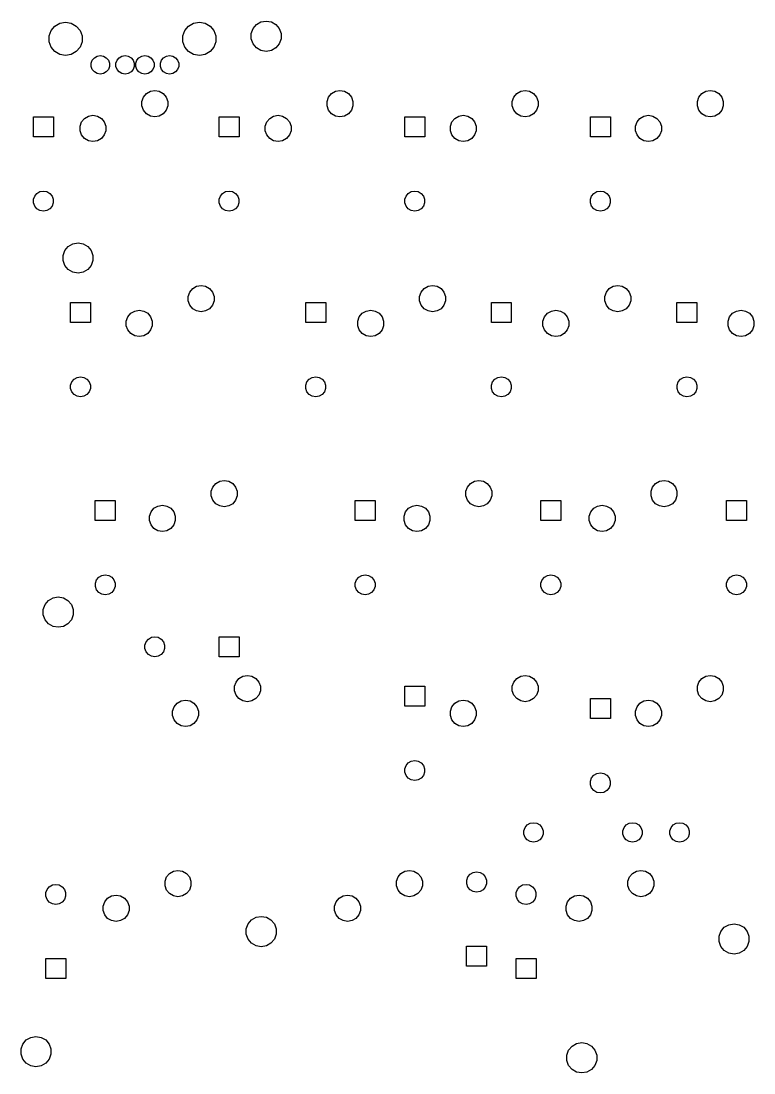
# Model space of a CAD drawing. Extents: x 46 to 336, y -255 to -146.
# Drawn here: x 46.4 to 121.6, y -254.3 to -146.4 of the extents above; entities that cross this region are included whole.
import ezdxf

# ---------------------------------------------------------------- set-up
doc = ezdxf.new("R2010")
doc.units = 0
doc.header["$MEASUREMENT"] = 0
doc.layers.add('BLACK', color=7, linetype='CONTINUOUS')

msp = doc.modelspace()

# ---------------------------------------------------------------- linework, layer by layer
at = {"layer": 'Black'}
for p, q in [((49.9151, -146.963), (50.4283, -146.666)), ((50.4283, -146.666), (51.012, -146.564)), ((51.012, -146.564), (51.5957, -146.666)), ((51.5957, -146.666), (52.1089, -146.963)), ((63.6351, -146.963), (64.1483, -146.666)), ((64.1483, -146.666), (64.732, -146.564)), ((64.732, -146.564), (65.3157, -146.666)), ((65.3157, -146.666), (65.8289, -146.963)), ((70.5899, -146.808), (71.0578, -146.538)), ((71.0578, -146.538), (71.59, -146.444)), ((71.59, -146.444), (72.1222, -146.538)), ((72.1222, -146.538), (72.5901, -146.808)), ((49.3314, -147.974), (49.5341, -147.417)), ((49.5341, -147.417), (49.9151, -146.963)), ((52.1089, -146.963), (52.4899, -147.417)), ((52.4899, -147.417), (52.6926, -147.974)), ((63.0514, -147.974), (63.2541, -147.417)), ((63.2541, -147.417), (63.6351, -146.963)), ((65.8289, -146.963), (66.2099, -147.417)), ((66.2099, -147.417), (66.4126, -147.974)), ((70.0577, -147.73), (70.2425, -147.222)), ((70.0577, -148.27), (70.0577, -147.73)), ((70.2425, -147.222), (70.5899, -146.808)), ((72.5901, -146.808), (72.9375, -147.222)), ((72.9375, -147.222), (73.1223, -147.73)), ((73.1223, -147.73), (73.1223, -148.27)), ((49.3314, -148.566), (49.3314, -147.974)), ((49.5341, -149.123), (49.3314, -148.566)), ((52.6926, -148.566), (52.4899, -149.123)), ((52.6926, -147.974), (52.6926, -148.566)), ((63.0514, -148.566), (63.0514, -147.974)), ((63.2541, -149.123), (63.0514, -148.566)), ((66.4126, -148.566), (66.2099, -149.123)), ((66.4126, -147.974), (66.4126, -148.566)), ((70.2425, -148.778), (70.0577, -148.27)), ((70.5899, -149.192), (70.2425, -148.778)), ((72.9375, -148.778), (72.5901, -149.192)), ((73.1223, -148.27), (72.9375, -148.778)), ((49.9151, -149.577), (49.5341, -149.123)), ((50.4283, -149.874), (49.9151, -149.577)), ((51.012, -149.976), (50.4283, -149.874)), ((51.5957, -149.874), (51.012, -149.976)), ((52.1089, -149.577), (51.5957, -149.874)), ((52.4899, -149.123), (52.1089, -149.577)), ((54.2458, -150.044), (54.572, -149.986)), ((54.572, -149.986), (54.8982, -150.044)), ((56.7858, -150.044), (57.112, -149.986)), ((57.112, -149.986), (57.4382, -150.044)), ((58.8158, -150.044), (59.142, -149.986)), ((59.142, -149.986), (59.4682, -150.044)), ((61.3558, -150.044), (61.682, -149.986)), ((61.682, -149.986), (62.0082, -150.044)), ((63.6351, -149.577), (63.2541, -149.123)), ((64.1483, -149.874), (63.6351, -149.577)), ((64.732, -149.976), (64.1483, -149.874)), ((65.3157, -149.874), (64.732, -149.976)), ((65.8289, -149.577), (65.3157, -149.874)), ((66.2099, -149.123), (65.8289, -149.577)), ((71.0578, -149.462), (70.5899, -149.192)), ((71.59, -149.556), (71.0578, -149.462)), ((72.1222, -149.462), (71.59, -149.556)), ((72.5901, -149.192), (72.1222, -149.462)), ((53.6329, -150.774), (53.7461, -150.463)), ((53.6329, -151.106), (53.6329, -150.774)), ((53.7461, -150.463), (53.959, -150.209)), ((53.959, -150.209), (54.2458, -150.044)), ((54.8982, -150.044), (55.185, -150.209)), ((55.185, -150.209), (55.3979, -150.463)), ((55.3979, -150.463), (55.5111, -150.774)), ((55.5111, -150.774), (55.5111, -151.106)), ((56.1729, -150.774), (56.2861, -150.463)), ((56.1729, -151.106), (56.1729, -150.774)), ((56.2861, -150.463), (56.499, -150.209)), ((56.499, -150.209), (56.7858, -150.044)), ((57.4382, -150.044), (57.725, -150.209)), ((57.725, -150.209), (57.9379, -150.463)), ((57.9379, -150.463), (58.0511, -150.774)), ((58.0511, -150.774), (58.0511, -151.106)), ((58.2029, -150.774), (58.3161, -150.463)), ((58.2029, -151.106), (58.2029, -150.774)), ((58.3161, -150.463), (58.529, -150.209)), ((58.529, -150.209), (58.8158, -150.044)), ((59.4682, -150.044), (59.755, -150.209)), ((59.755, -150.209), (59.9679, -150.463)), ((59.9679, -150.463), (60.0811, -150.774)), ((60.0811, -150.774), (60.0811, -151.106)), ((60.7429, -150.774), (60.8561, -150.463)), ((60.7429, -151.106), (60.7429, -150.774)), ((60.8561, -150.463), (61.069, -150.209)), ((61.069, -150.209), (61.3558, -150.044)), ((62.0082, -150.044), (62.295, -150.209)), ((62.295, -150.209), (62.5079, -150.463)), ((62.5079, -150.463), (62.6211, -150.774)), ((62.6211, -150.774), (62.6211, -151.106)), ((53.7461, -151.417), (53.6329, -151.106)), ((53.959, -151.671), (53.7461, -151.417)), ((54.2458, -151.836), (53.959, -151.671)), ((54.572, -151.894), (54.2458, -151.836)), ((54.8982, -151.836), (54.572, -151.894)), ((55.185, -151.671), (54.8982, -151.836)), ((55.3979, -151.417), (55.185, -151.671)), ((55.5111, -151.106), (55.3979, -151.417)), ((56.2861, -151.417), (56.1729, -151.106)), ((56.499, -151.671), (56.2861, -151.417)), ((56.7858, -151.836), (56.499, -151.671)), ((57.112, -151.894), (56.7858, -151.836)), ((57.4382, -151.836), (57.112, -151.894)), ((57.725, -151.671), (57.4382, -151.836)), ((57.9379, -151.417), (57.725, -151.671)), ((58.0511, -151.106), (57.9379, -151.417)), ((58.3161, -151.417), (58.2029, -151.106)), ((58.529, -151.671), (58.3161, -151.417)), ((58.8158, -151.836), (58.529, -151.671)), ((59.142, -151.894), (58.8158, -151.836)), ((59.4682, -151.836), (59.142, -151.894)), ((59.755, -151.671), (59.4682, -151.836)), ((59.9679, -151.417), (59.755, -151.671)), ((60.0811, -151.106), (59.9679, -151.417)), ((60.8561, -151.417), (60.7429, -151.106)), ((61.069, -151.671), (60.8561, -151.417)), ((61.3558, -151.836), (61.069, -151.671)), ((61.682, -151.894), (61.3558, -151.836)), ((62.0082, -151.836), (61.682, -151.894)), ((62.295, -151.671), (62.0082, -151.836)), ((62.5079, -151.417), (62.295, -151.671)), ((62.6211, -151.106), (62.5079, -151.417)), ((58.8374, -154.686), (58.9975, -154.246)), ((58.9975, -154.246), (59.2984, -153.887)), ((59.2984, -153.887), (59.7039, -153.653)), ((59.7039, -153.653), (60.165, -153.572)), ((60.165, -153.572), (60.6261, -153.653)), ((60.6261, -153.653), (61.0316, -153.887)), ((61.0316, -153.887), (61.3325, -154.246)), ((61.3325, -154.246), (61.4926, -154.686)), ((77.8374, -154.686), (77.9975, -154.246)), ((77.9975, -154.246), (78.2984, -153.887)), ((78.2984, -153.887), (78.7039, -153.653)), ((78.7039, -153.653), (79.165, -153.572)), ((79.165, -153.572), (79.6261, -153.653)), ((79.6261, -153.653), (80.0316, -153.887)), ((80.0316, -153.887), (80.3325, -154.246)), ((80.3325, -154.246), (80.4926, -154.686)), ((96.8374, -154.686), (96.9975, -154.246)), ((96.9975, -154.246), (97.2984, -153.887)), ((97.2984, -153.887), (97.7039, -153.653)), ((97.7039, -153.653), (98.165, -153.572)), ((98.165, -153.572), (98.6261, -153.653)), ((98.6261, -153.653), (99.0316, -153.887)), ((99.0316, -153.887), (99.3325, -154.246)), ((99.3325, -154.246), (99.4926, -154.686)), ((115.837, -154.686), (115.997, -154.246)), ((115.997, -154.246), (116.298, -153.887)), ((116.298, -153.887), (116.704, -153.653)), ((116.704, -153.653), (117.165, -153.572)), ((117.165, -153.572), (117.626, -153.653)), ((117.626, -153.653), (118.032, -153.887)), ((118.032, -153.887), (118.333, -154.246)), ((118.333, -154.246), (118.493, -154.686)), ((58.8374, -155.154), (58.8374, -154.686)), ((58.9975, -155.594), (58.8374, -155.154)), ((61.4926, -155.154), (61.3325, -155.594)), ((61.4926, -154.686), (61.4926, -155.154)), ((77.8374, -155.154), (77.8374, -154.686)), ((77.9975, -155.594), (77.8374, -155.154)), ((80.4926, -155.154), (80.3325, -155.594)), ((80.4926, -154.686), (80.4926, -155.154)), ((96.8374, -155.154), (96.8374, -154.686)), ((96.9975, -155.594), (96.8374, -155.154)), ((99.4926, -155.154), (99.3325, -155.594)), ((99.4926, -154.686), (99.4926, -155.154)), ((115.837, -155.154), (115.837, -154.686)), ((115.997, -155.594), (115.837, -155.154)), ((118.493, -155.154), (118.333, -155.594)), ((118.493, -154.686), (118.493, -155.154)), ((47.7045, -158.315), (47.7045, -156.264)), ((47.7045, -156.264), (49.7555, -156.264)), ((49.7555, -156.264), (49.7555, -158.315)), ((52.6475, -156.786), (52.9484, -156.427)), ((52.9484, -156.427), (53.3539, -156.193)), ((53.3539, -156.193), (53.815, -156.112)), ((53.815, -156.112), (54.2761, -156.193)), ((54.2761, -156.193), (54.6816, -156.427)), ((54.6816, -156.427), (54.9825, -156.786)), ((59.2984, -155.953), (58.9975, -155.594)), ((59.7039, -156.187), (59.2984, -155.953)), ((60.165, -156.268), (59.7039, -156.187)), ((60.6261, -156.187), (60.165, -156.268)), ((61.0316, -155.953), (60.6261, -156.187)), ((61.3325, -155.594), (61.0316, -155.953)), ((66.7545, -158.315), (66.7545, -156.264)), ((66.7545, -156.264), (68.8055, -156.264)), ((68.8055, -156.264), (68.8055, -158.315)), ((71.6475, -156.786), (71.9484, -156.427)), ((71.9484, -156.427), (72.3539, -156.193)), ((72.3539, -156.193), (72.815, -156.112)), ((72.815, -156.112), (73.2761, -156.193)), ((73.2761, -156.193), (73.6816, -156.427)), ((73.6816, -156.427), (73.9825, -156.786)), ((78.2984, -155.953), (77.9975, -155.594)), ((78.7039, -156.187), (78.2984, -155.953)), ((79.165, -156.268), (78.7039, -156.187)), ((79.6261, -156.187), (79.165, -156.268)), ((80.0316, -155.953), (79.6261, -156.187)), ((80.3325, -155.594), (80.0316, -155.953)), ((85.8045, -158.315), (85.8045, -156.264)), ((85.8045, -156.264), (87.8555, -156.264)), ((87.8555, -156.264), (87.8555, -158.315)), ((90.6475, -156.786), (90.9484, -156.427)), ((90.9484, -156.427), (91.3539, -156.193)), ((91.3539, -156.193), (91.815, -156.112)), ((91.815, -156.112), (92.2761, -156.193)), ((92.2761, -156.193), (92.6816, -156.427)), ((92.6816, -156.427), (92.9825, -156.786)), ((97.2984, -155.953), (96.9975, -155.594)), ((97.7039, -156.187), (97.2984, -155.953)), ((98.165, -156.268), (97.7039, -156.187)), ((98.6261, -156.187), (98.165, -156.268)), ((99.0316, -155.953), (98.6261, -156.187)), ((99.3325, -155.594), (99.0316, -155.953)), ((104.855, -158.315), (104.855, -156.264)), ((104.855, -156.264), (106.905, -156.264)), ((106.905, -156.264), (106.905, -158.315)), ((109.647, -156.786), (109.948, -156.427)), ((109.948, -156.427), (110.354, -156.193)), ((110.354, -156.193), (110.815, -156.112)), ((110.815, -156.112), (111.276, -156.193)), ((111.276, -156.193), (111.682, -156.427)), ((111.682, -156.427), (111.983, -156.786)), ((116.298, -155.953), (115.997, -155.594)), ((116.704, -156.187), (116.298, -155.953)), ((117.165, -156.268), (116.704, -156.187)), ((117.626, -156.187), (117.165, -156.268)), ((118.032, -155.953), (117.626, -156.187)), ((118.333, -155.594), (118.032, -155.953)), ((52.4874, -157.226), (52.6475, -156.786)), ((52.4874, -157.694), (52.4874, -157.226)), ((54.9825, -156.786), (55.1426, -157.226)), ((55.1426, -157.226), (55.1426, -157.694)), ((71.4874, -157.226), (71.6475, -156.786)), ((71.4874, -157.694), (71.4874, -157.226)), ((73.9825, -156.786), (74.1426, -157.226)), ((74.1426, -157.226), (74.1426, -157.694)), ((90.4874, -157.226), (90.6475, -156.786)), ((90.4874, -157.694), (90.4874, -157.226)), ((92.9825, -156.786), (93.1426, -157.226)), ((93.1426, -157.226), (93.1426, -157.694)), ((109.487, -157.226), (109.647, -156.786)), ((109.487, -157.694), (109.487, -157.226)), ((111.983, -156.786), (112.143, -157.226)), ((112.143, -157.226), (112.143, -157.694)), ((49.7555, -158.315), (47.7045, -158.315)), ((52.6475, -158.134), (52.4874, -157.694)), ((52.9484, -158.493), (52.6475, -158.134)), ((53.3539, -158.727), (52.9484, -158.493)), ((54.6816, -158.493), (54.2761, -158.727)), ((54.9825, -158.134), (54.6816, -158.493)), ((55.1426, -157.694), (54.9825, -158.134)), ((68.8055, -158.315), (66.7545, -158.315)), ((71.6475, -158.134), (71.4874, -157.694)), ((71.9484, -158.493), (71.6475, -158.134)), ((72.3539, -158.727), (71.9484, -158.493)), ((73.6816, -158.493), (73.2761, -158.727)), ((73.9825, -158.134), (73.6816, -158.493)), ((74.1426, -157.694), (73.9825, -158.134)), ((87.8555, -158.315), (85.8045, -158.315)), ((90.6475, -158.134), (90.4874, -157.694)), ((90.9484, -158.493), (90.6475, -158.134)), ((91.3539, -158.727), (90.9484, -158.493)), ((92.6816, -158.493), (92.2761, -158.727)), ((92.9825, -158.134), (92.6816, -158.493)), ((93.1426, -157.694), (92.9825, -158.134)), ((106.905, -158.315), (104.855, -158.315)), ((109.647, -158.134), (109.487, -157.694)), ((109.948, -158.493), (109.647, -158.134)), ((110.354, -158.727), (109.948, -158.493)), ((111.682, -158.493), (111.276, -158.727)), ((111.983, -158.134), (111.682, -158.493)), ((112.143, -157.694), (111.983, -158.134)), ((53.815, -158.808), (53.3539, -158.727)), ((54.2761, -158.727), (53.815, -158.808)), ((72.815, -158.808), (72.3539, -158.727)), ((73.2761, -158.727), (72.815, -158.808)), ((91.815, -158.808), (91.3539, -158.727)), ((92.2761, -158.727), (91.815, -158.808)), ((110.815, -158.808), (110.354, -158.727)), ((111.276, -158.727), (110.815, -158.808)), ((48.0683, -164.121), (48.3779, -163.943)), ((48.3779, -163.943), (48.73, -163.881)), ((48.73, -163.881), (49.0821, -163.943)), ((49.0821, -163.943), (49.3917, -164.121)), ((67.1183, -164.121), (67.4279, -163.943)), ((67.4279, -163.943), (67.78, -163.881)), ((67.78, -163.881), (68.1321, -163.943)), ((68.1321, -163.943), (68.4417, -164.121)), ((86.1683, -164.121), (86.4779, -163.943)), ((86.4779, -163.943), (86.83, -163.881)), ((86.83, -163.881), (87.1821, -163.943)), ((87.1821, -163.943), (87.4917, -164.121)), ((105.218, -164.121), (105.528, -163.943)), ((105.528, -163.943), (105.88, -163.881)), ((105.88, -163.881), (106.232, -163.943)), ((106.232, -163.943), (106.542, -164.121)), ((47.7162, -164.731), (47.8385, -164.395)), ((47.7162, -165.089), (47.7162, -164.731)), ((47.8385, -165.425), (47.7162, -165.089)), ((47.8385, -164.395), (48.0683, -164.121)), ((49.3917, -164.121), (49.6215, -164.395)), ((49.6215, -164.395), (49.7438, -164.731)), ((49.7438, -165.089), (49.6215, -165.425)), ((49.7438, -164.731), (49.7438, -165.089)), ((66.7662, -164.731), (66.8885, -164.395)), ((66.7662, -165.089), (66.7662, -164.731)), ((66.8885, -165.425), (66.7662, -165.089)), ((66.8885, -164.395), (67.1183, -164.121)), ((68.4417, -164.121), (68.6715, -164.395)), ((68.6715, -164.395), (68.7938, -164.731)), ((68.7938, -165.089), (68.6715, -165.425)), ((68.7938, -164.731), (68.7938, -165.089)), ((85.8162, -164.731), (85.9385, -164.395)), ((85.8162, -165.089), (85.8162, -164.731)), ((85.9385, -165.425), (85.8162, -165.089)), ((85.9385, -164.395), (86.1683, -164.121)), ((87.4917, -164.121), (87.7215, -164.395)), ((87.7215, -164.395), (87.8438, -164.731)), ((87.8438, -165.089), (87.7215, -165.425)), ((87.8438, -164.731), (87.8438, -165.089)), ((104.866, -164.731), (104.988, -164.395)), ((104.866, -165.089), (104.866, -164.731)), ((104.988, -165.425), (104.866, -165.089)), ((104.988, -164.395), (105.218, -164.121)), ((106.542, -164.121), (106.772, -164.395)), ((106.772, -164.395), (106.894, -164.731)), ((106.894, -165.089), (106.772, -165.425)), ((106.894, -164.731), (106.894, -165.089)), ((48.0683, -165.699), (47.8385, -165.425)), ((48.3779, -165.877), (48.0683, -165.699)), ((48.73, -165.939), (48.3779, -165.877)), ((49.0821, -165.877), (48.73, -165.939)), ((49.3917, -165.699), (49.0821, -165.877)), ((49.6215, -165.425), (49.3917, -165.699)), ((67.1183, -165.699), (66.8885, -165.425)), ((67.4279, -165.877), (67.1183, -165.699)), ((67.78, -165.939), (67.4279, -165.877)), ((68.1321, -165.877), (67.78, -165.939)), ((68.4417, -165.699), (68.1321, -165.877)), ((68.6715, -165.425), (68.4417, -165.699)), ((86.1683, -165.699), (85.9385, -165.425)), ((86.4779, -165.877), (86.1683, -165.699)), ((86.83, -165.939), (86.4779, -165.877)), ((87.1821, -165.877), (86.83, -165.939)), ((87.4917, -165.699), (87.1821, -165.877)), ((87.7215, -165.425), (87.4917, -165.699)), ((105.218, -165.699), (104.988, -165.425)), ((105.528, -165.877), (105.218, -165.699)), ((105.88, -165.939), (105.528, -165.877)), ((106.232, -165.877), (105.88, -165.939)), ((106.542, -165.699), (106.232, -165.877)), ((106.772, -165.425), (106.542, -165.699)), ((51.2859, -169.56), (51.7538, -169.29)), ((51.7538, -169.29), (52.286, -169.196)), ((52.286, -169.196), (52.8182, -169.29)), ((52.8182, -169.29), (53.2861, -169.56)), ((50.7537, -170.482), (50.9385, -169.974)), ((50.7537, -171.022), (50.7537, -170.482)), ((50.9385, -169.974), (51.2859, -169.56)), ((53.2861, -169.56), (53.6335, -169.974)), ((53.6335, -169.974), (53.8183, -170.482)), ((53.8183, -170.482), (53.8183, -171.022)), ((50.9385, -171.53), (50.7537, -171.022)), ((51.2859, -171.944), (50.9385, -171.53)), ((53.6335, -171.53), (53.2861, -171.944)), ((53.8183, -171.022), (53.6335, -171.53)), ((51.7538, -172.214), (51.2859, -171.944)), ((52.286, -172.308), (51.7538, -172.214)), ((52.8182, -172.214), (52.286, -172.308)), ((53.2861, -171.944), (52.8182, -172.214)), ((64.0484, -173.887), (64.4539, -173.653)), ((64.4539, -173.653), (64.915, -173.572)), ((64.915, -173.572), (65.3761, -173.653)), ((65.3761, -173.653), (65.7816, -173.887)), ((87.7984, -173.887), (88.2039, -173.653)), ((88.2039, -173.653), (88.665, -173.572)), ((88.665, -173.572), (89.1261, -173.653)), ((89.1261, -173.653), (89.5316, -173.887)), ((106.798, -173.887), (107.204, -173.653)), ((107.204, -173.653), (107.665, -173.572)), ((107.665, -173.572), (108.126, -173.653)), ((108.126, -173.653), (108.532, -173.887)), ((63.5874, -174.686), (63.7475, -174.246)), ((63.5874, -175.154), (63.5874, -174.686)), ((63.7475, -174.246), (64.0484, -173.887)), ((65.7816, -173.887), (66.0825, -174.246)), ((66.0825, -174.246), (66.2426, -174.686)), ((66.2426, -174.686), (66.2426, -175.154)), ((87.3374, -174.686), (87.4975, -174.246)), ((87.3374, -175.154), (87.3374, -174.686)), ((87.4975, -174.246), (87.7984, -173.887)), ((89.5316, -173.887), (89.8325, -174.246)), ((89.8325, -174.246), (89.9926, -174.686)), ((89.9926, -174.686), (89.9926, -175.154)), ((106.337, -174.686), (106.497, -174.246)), ((106.337, -175.154), (106.337, -174.686)), ((106.497, -174.246), (106.798, -173.887)), ((108.532, -173.887), (108.833, -174.246)), ((108.833, -174.246), (108.993, -174.686)), ((108.993, -174.686), (108.993, -175.154)), ((51.5145, -177.365), (51.5145, -175.314)), ((51.5145, -175.314), (53.5655, -175.314)), ((53.5655, -175.314), (53.5655, -177.365)), ((63.7475, -175.594), (63.5874, -175.154)), ((64.0484, -175.953), (63.7475, -175.594)), ((66.0825, -175.594), (65.7816, -175.953)), ((66.2426, -175.154), (66.0825, -175.594)), ((75.6445, -177.365), (75.6445, -175.314)), ((75.6445, -175.314), (77.6955, -175.314)), ((77.6955, -175.314), (77.6955, -177.365)), ((87.4975, -175.594), (87.3374, -175.154)), ((87.7984, -175.953), (87.4975, -175.594)), ((89.8325, -175.594), (89.5316, -175.953)), ((89.9926, -175.154), (89.8325, -175.594)), ((94.6945, -177.365), (94.6945, -175.314)), ((94.6945, -175.314), (96.7455, -175.314)), ((96.7455, -175.314), (96.7455, -177.365)), ((106.497, -175.594), (106.337, -175.154)), ((106.798, -175.953), (106.497, -175.594)), ((108.833, -175.594), (108.532, -175.953)), ((108.993, -175.154), (108.833, -175.594)), ((113.744, -177.365), (113.744, -175.314)), ((113.744, -175.314), (115.795, -175.314)), ((115.795, -175.314), (115.795, -177.365)), ((57.2374, -177.226), (57.3975, -176.786)), ((57.3975, -176.786), (57.6984, -176.427)), ((57.6984, -176.427), (58.1039, -176.193)), ((58.1039, -176.193), (58.565, -176.112)), ((58.565, -176.112), (59.0261, -176.193)), ((59.0261, -176.193), (59.4316, -176.427)), ((59.4316, -176.427), (59.7325, -176.786)), ((59.7325, -176.786), (59.8926, -177.226)), ((64.4539, -176.187), (64.0484, -175.953)), ((64.915, -176.268), (64.4539, -176.187)), ((65.3761, -176.187), (64.915, -176.268)), ((65.7816, -175.953), (65.3761, -176.187)), ((80.9874, -177.226), (81.1475, -176.786)), ((81.1475, -176.786), (81.4484, -176.427)), ((81.4484, -176.427), (81.8539, -176.193)), ((81.8539, -176.193), (82.315, -176.112)), ((82.315, -176.112), (82.7761, -176.193)), ((82.7761, -176.193), (83.1816, -176.427)), ((83.1816, -176.427), (83.4825, -176.786)), ((83.4825, -176.786), (83.6426, -177.226)), ((88.2039, -176.187), (87.7984, -175.953)), ((88.665, -176.268), (88.2039, -176.187)), ((89.1261, -176.187), (88.665, -176.268)), ((89.5316, -175.953), (89.1261, -176.187)), ((99.9874, -177.226), (100.147, -176.786)), ((100.147, -176.786), (100.448, -176.427)), ((100.448, -176.427), (100.854, -176.193)), ((100.854, -176.193), (101.315, -176.112)), ((101.315, -176.112), (101.776, -176.193)), ((101.776, -176.193), (102.182, -176.427)), ((102.182, -176.427), (102.483, -176.786)), ((102.483, -176.786), (102.643, -177.226)), ((107.204, -176.187), (106.798, -175.953)), ((107.665, -176.268), (107.204, -176.187)), ((108.126, -176.187), (107.665, -176.268)), ((108.532, -175.953), (108.126, -176.187)), ((118.987, -177.226), (119.147, -176.786)), ((119.147, -176.786), (119.448, -176.427)), ((119.448, -176.427), (119.854, -176.193)), ((119.854, -176.193), (120.315, -176.112)), ((120.315, -176.112), (120.776, -176.193)), ((120.776, -176.193), (121.182, -176.427)), ((121.182, -176.427), (121.483, -176.786)), ((121.483, -176.786), (121.643, -177.226)), ((53.5655, -177.365), (51.5145, -177.365)), ((57.2374, -177.694), (57.2374, -177.226)), ((57.3975, -178.134), (57.2374, -177.694)), ((59.8926, -177.694), (59.7325, -178.134)), ((59.8926, -177.226), (59.8926, -177.694)), ((77.6955, -177.365), (75.6445, -177.365)), ((80.9874, -177.694), (80.9874, -177.226)), ((81.1475, -178.134), (80.9874, -177.694)), ((83.6426, -177.694), (83.4825, -178.134)), ((83.6426, -177.226), (83.6426, -177.694)), ((96.7455, -177.365), (94.6945, -177.365)), ((99.9874, -177.694), (99.9874, -177.226)), ((100.147, -178.134), (99.9874, -177.694)), ((102.643, -177.694), (102.483, -178.134)), ((102.643, -177.226), (102.643, -177.694)), ((115.795, -177.365), (113.744, -177.365)), ((118.987, -177.694), (118.987, -177.226)), ((119.147, -178.134), (118.987, -177.694)), ((121.643, -177.694), (121.483, -178.134)), ((121.643, -177.226), (121.643, -177.694)), ((57.6984, -178.493), (57.3975, -178.134)), ((58.1039, -178.727), (57.6984, -178.493)), ((58.565, -178.808), (58.1039, -178.727)), ((59.0261, -178.727), (58.565, -178.808)), ((59.4316, -178.493), (59.0261, -178.727)), ((59.7325, -178.134), (59.4316, -178.493)), ((81.4484, -178.493), (81.1475, -178.134)), ((81.8539, -178.727), (81.4484, -178.493)), ((82.315, -178.808), (81.8539, -178.727)), ((82.7761, -178.727), (82.315, -178.808)), ((83.1816, -178.493), (82.7761, -178.727)), ((83.4825, -178.134), (83.1816, -178.493)), ((100.448, -178.493), (100.147, -178.134)), ((100.854, -178.727), (100.448, -178.493)), ((101.315, -178.808), (100.854, -178.727)), ((101.776, -178.727), (101.315, -178.808)), ((102.182, -178.493), (101.776, -178.727)), ((102.483, -178.134), (102.182, -178.493)), ((119.448, -178.493), (119.147, -178.134)), ((119.854, -178.727), (119.448, -178.493)), ((120.315, -178.808), (119.854, -178.727)), ((120.776, -178.727), (120.315, -178.808)), ((121.182, -178.493), (120.776, -178.727)), ((121.483, -178.134), (121.182, -178.493)), ((51.6485, -183.445), (51.8783, -183.171)), ((51.8783, -183.171), (52.1879, -182.993)), ((52.1879, -182.993), (52.54, -182.931)), ((52.54, -182.931), (52.8921, -182.993)), ((52.8921, -182.993), (53.2017, -183.171)), ((53.2017, -183.171), (53.4315, -183.445)), ((75.7785, -183.445), (76.0083, -183.171)), ((76.0083, -183.171), (76.3179, -182.993)), ((76.3179, -182.993), (76.67, -182.931)), ((76.67, -182.931), (77.0221, -182.993)), ((77.0221, -182.993), (77.3317, -183.171)), ((77.3317, -183.171), (77.5615, -183.445)), ((94.8285, -183.445), (95.0583, -183.171)), ((95.0583, -183.171), (95.3679, -182.993)), ((95.3679, -182.993), (95.72, -182.931)), ((95.72, -182.931), (96.0721, -182.993)), ((96.0721, -182.993), (96.3817, -183.171)), ((96.3817, -183.171), (96.6115, -183.445)), ((113.878, -183.445), (114.108, -183.171)), ((114.108, -183.171), (114.418, -182.993)), ((114.418, -182.993), (114.77, -182.931)), ((114.77, -182.931), (115.122, -182.993)), ((115.122, -182.993), (115.432, -183.171)), ((115.432, -183.171), (115.662, -183.445)), ((51.5262, -183.781), (51.6485, -183.445)), ((51.5262, -184.139), (51.5262, -183.781)), ((51.6485, -184.475), (51.5262, -184.139)), ((51.8783, -184.749), (51.6485, -184.475)), ((53.4315, -184.475), (53.2017, -184.749)), ((53.4315, -183.445), (53.5538, -183.781)), ((53.5538, -184.139), (53.4315, -184.475)), ((53.5538, -183.781), (53.5538, -184.139)), ((75.6562, -183.781), (75.7785, -183.445)), ((75.6562, -184.139), (75.6562, -183.781)), ((75.7785, -184.475), (75.6562, -184.139)), ((76.0083, -184.749), (75.7785, -184.475)), ((77.5615, -184.475), (77.3317, -184.749)), ((77.5615, -183.445), (77.6838, -183.781)), ((77.6838, -184.139), (77.5615, -184.475)), ((77.6838, -183.781), (77.6838, -184.139)), ((94.7062, -183.781), (94.8285, -183.445)), ((94.7062, -184.139), (94.7062, -183.781)), ((94.8285, -184.475), (94.7062, -184.139)), ((95.0583, -184.749), (94.8285, -184.475)), ((96.6115, -184.475), (96.3817, -184.749)), ((96.6115, -183.445), (96.7338, -183.781)), ((96.7338, -184.139), (96.6115, -184.475)), ((96.7338, -183.781), (96.7338, -184.139)), ((113.756, -183.781), (113.878, -183.445)), ((113.756, -184.139), (113.756, -183.781)), ((113.878, -184.475), (113.756, -184.139)), ((114.108, -184.749), (113.878, -184.475)), ((115.662, -184.475), (115.432, -184.749)), ((115.662, -183.445), (115.784, -183.781)), ((115.784, -184.139), (115.662, -184.475)), ((115.784, -183.781), (115.784, -184.139)), ((52.1879, -184.927), (51.8783, -184.749)), ((52.54, -184.989), (52.1879, -184.927)), ((52.8921, -184.927), (52.54, -184.989)), ((53.2017, -184.749), (52.8921, -184.927)), ((76.3179, -184.927), (76.0083, -184.749)), ((76.67, -184.989), (76.3179, -184.927)), ((77.0221, -184.927), (76.67, -184.989)), ((77.3317, -184.749), (77.0221, -184.927)), ((95.3679, -184.927), (95.0583, -184.749)), ((95.72, -184.989), (95.3679, -184.927)), ((96.0721, -184.927), (95.72, -184.989)), ((96.3817, -184.749), (96.0721, -184.927)), ((114.418, -184.927), (114.108, -184.749)), ((114.77, -184.989), (114.418, -184.927)), ((115.122, -184.927), (114.77, -184.989)), ((115.432, -184.749), (115.122, -184.927)), ((66.1225, -194.246), (66.4234, -193.887)), ((66.4234, -193.887), (66.8289, -193.653)), ((66.8289, -193.653), (67.29, -193.572)), ((67.29, -193.572), (67.7511, -193.653)), ((67.7511, -193.653), (68.1566, -193.887)), ((68.1566, -193.887), (68.4575, -194.246)), ((92.2475, -194.246), (92.5484, -193.887)), ((92.5484, -193.887), (92.9539, -193.653)), ((92.9539, -193.653), (93.415, -193.572)), ((93.415, -193.572), (93.8761, -193.653)), ((93.8761, -193.653), (94.2816, -193.887)), ((94.2816, -193.887), (94.5825, -194.246)), ((111.247, -194.246), (111.548, -193.887)), ((111.548, -193.887), (111.954, -193.653)), ((111.954, -193.653), (112.415, -193.572)), ((112.415, -193.572), (112.876, -193.653)), ((112.876, -193.653), (113.282, -193.887)), ((113.282, -193.887), (113.583, -194.246)), ((65.9624, -194.686), (66.1225, -194.246)), ((65.9624, -195.154), (65.9624, -194.686)), ((66.1225, -195.594), (65.9624, -195.154)), ((68.4575, -194.246), (68.6176, -194.686)), ((68.6176, -195.154), (68.4575, -195.594)), ((68.6176, -194.686), (68.6176, -195.154)), ((92.0874, -194.686), (92.2475, -194.246)), ((92.0874, -195.154), (92.0874, -194.686)), ((92.2475, -195.594), (92.0874, -195.154)), ((94.5825, -194.246), (94.7426, -194.686)), ((94.7426, -195.154), (94.5825, -195.594)), ((94.7426, -194.686), (94.7426, -195.154)), ((111.087, -194.686), (111.247, -194.246)), ((111.087, -195.154), (111.087, -194.686)), ((111.247, -195.594), (111.087, -195.154)), ((113.583, -194.246), (113.743, -194.686)), ((113.743, -195.154), (113.583, -195.594)), ((113.743, -194.686), (113.743, -195.154)), ((54.0545, -197.685), (54.0545, -195.635)), ((54.0545, -195.635), (56.1055, -195.635)), ((56.1055, -195.635), (56.1055, -197.685)), ((60.0734, -196.427), (60.4789, -196.193)), ((60.4789, -196.193), (60.94, -196.112)), ((60.94, -196.112), (61.4011, -196.193)), ((61.4011, -196.193), (61.8066, -196.427)), ((66.4234, -195.953), (66.1225, -195.594)), ((66.8289, -196.187), (66.4234, -195.953)), ((67.29, -196.268), (66.8289, -196.187)), ((67.7511, -196.187), (67.29, -196.268)), ((68.1566, -195.953), (67.7511, -196.187)), ((68.4575, -195.594), (68.1566, -195.953)), ((80.7245, -197.685), (80.7245, -195.635)), ((80.7245, -195.635), (82.7755, -195.635)), ((82.7755, -195.635), (82.7755, -197.685)), ((86.1984, -196.427), (86.6039, -196.193)), ((86.6039, -196.193), (87.065, -196.112)), ((87.065, -196.112), (87.5261, -196.193)), ((87.5261, -196.193), (87.9316, -196.427)), ((92.5484, -195.953), (92.2475, -195.594)), ((92.9539, -196.187), (92.5484, -195.953)), ((93.415, -196.268), (92.9539, -196.187)), ((93.8761, -196.187), (93.415, -196.268)), ((94.2816, -195.953), (93.8761, -196.187)), ((94.5825, -195.594), (94.2816, -195.953)), ((99.7745, -197.685), (99.7745, -195.635)), ((99.7745, -195.635), (101.825, -195.635)), ((101.825, -195.635), (101.825, -197.685)), ((105.198, -196.427), (105.604, -196.193)), ((105.604, -196.193), (106.065, -196.112)), ((106.065, -196.112), (106.526, -196.193)), ((106.526, -196.193), (106.932, -196.427)), ((111.548, -195.953), (111.247, -195.594)), ((111.954, -196.187), (111.548, -195.953)), ((112.415, -196.268), (111.954, -196.187)), ((112.876, -196.187), (112.415, -196.268)), ((113.282, -195.953), (112.876, -196.187)), ((113.583, -195.594), (113.282, -195.953)), ((118.825, -197.685), (118.825, -195.635)), ((118.825, -195.635), (120.875, -195.635)), ((120.875, -195.635), (120.875, -197.685)), ((59.6124, -197.226), (59.7725, -196.786)), ((59.6124, -197.694), (59.6124, -197.226)), ((59.7725, -196.786), (60.0734, -196.427)), ((61.8066, -196.427), (62.1075, -196.786)), ((62.1075, -196.786), (62.2676, -197.226)), ((62.2676, -197.226), (62.2676, -197.694)), ((85.7374, -197.226), (85.8975, -196.786)), ((85.7374, -197.694), (85.7374, -197.226)), ((85.8975, -196.786), (86.1984, -196.427)), ((87.9316, -196.427), (88.2325, -196.786)), ((88.2325, -196.786), (88.3926, -197.226)), ((88.3926, -197.226), (88.3926, -197.694)), ((104.737, -197.226), (104.897, -196.786)), ((104.737, -197.694), (104.737, -197.226)), ((104.897, -196.786), (105.198, -196.427)), ((106.932, -196.427), (107.233, -196.786)), ((107.233, -196.786), (107.393, -197.226)), ((107.393, -197.226), (107.393, -197.694)), ((56.1055, -197.685), (54.0545, -197.685)), ((59.7725, -198.134), (59.6124, -197.694)), ((60.0734, -198.493), (59.7725, -198.134)), ((60.4789, -198.727), (60.0734, -198.493)), ((61.8066, -198.493), (61.4011, -198.727)), ((62.1075, -198.134), (61.8066, -198.493)), ((62.2676, -197.694), (62.1075, -198.134)), ((82.7755, -197.685), (80.7245, -197.685)), ((85.8975, -198.134), (85.7374, -197.694)), ((86.1984, -198.493), (85.8975, -198.134)), ((86.6039, -198.727), (86.1984, -198.493)), ((87.9316, -198.493), (87.5261, -198.727)), ((88.2325, -198.134), (87.9316, -198.493)), ((88.3926, -197.694), (88.2325, -198.134)), ((101.825, -197.685), (99.7745, -197.685)), ((104.897, -198.134), (104.737, -197.694)), ((105.198, -198.493), (104.897, -198.134)), ((105.604, -198.727), (105.198, -198.493)), ((106.932, -198.493), (106.526, -198.727)), ((107.233, -198.134), (106.932, -198.493)), ((107.393, -197.694), (107.233, -198.134)), ((120.875, -197.685), (118.825, -197.685)), ((60.94, -198.808), (60.4789, -198.727)), ((61.4011, -198.727), (60.94, -198.808)), ((87.065, -198.808), (86.6039, -198.727)), ((87.5261, -198.727), (87.065, -198.808)), ((106.065, -198.808), (105.604, -198.727)), ((106.526, -198.727), (106.065, -198.808)), ((54.0662, -204.101), (54.1885, -203.765)), ((54.1885, -203.765), (54.4183, -203.491)), ((54.4183, -203.491), (54.7279, -203.313)), ((54.7279, -203.313), (55.08, -203.251)), ((55.08, -203.251), (55.4321, -203.313)), ((55.4321, -203.313), (55.7417, -203.491)), ((55.7417, -203.491), (55.9715, -203.765)), ((55.9715, -203.765), (56.0938, -204.101)), ((80.7362, -204.101), (80.8585, -203.765)), ((80.8585, -203.765), (81.0883, -203.491)), ((81.0883, -203.491), (81.3979, -203.313)), ((81.3979, -203.313), (81.75, -203.251)), ((81.75, -203.251), (82.1021, -203.313)), ((82.1021, -203.313), (82.4117, -203.491)), ((82.4117, -203.491), (82.6415, -203.765)), ((82.6415, -203.765), (82.7638, -204.101)), ((99.7862, -204.101), (99.9085, -203.765)), ((99.9085, -203.765), (100.138, -203.491)), ((100.138, -203.491), (100.448, -203.313)), ((100.448, -203.313), (100.8, -203.251)), ((100.8, -203.251), (101.152, -203.313)), ((101.152, -203.313), (101.462, -203.491)), ((101.462, -203.491), (101.692, -203.765)), ((101.692, -203.765), (101.814, -204.101)), ((118.836, -204.101), (118.958, -203.765)), ((118.958, -203.765), (119.188, -203.491)), ((119.188, -203.491), (119.498, -203.313)), ((119.498, -203.313), (119.85, -203.251)), ((119.85, -203.251), (120.202, -203.313)), ((120.202, -203.313), (120.512, -203.491)), ((120.512, -203.491), (120.742, -203.765)), ((120.742, -203.765), (120.864, -204.101)), ((54.0662, -204.459), (54.0662, -204.101)), ((54.1885, -204.795), (54.0662, -204.459)), ((54.4183, -205.069), (54.1885, -204.795)), ((55.9715, -204.795), (55.7417, -205.069)), ((56.0938, -204.459), (55.9715, -204.795)), ((56.0938, -204.101), (56.0938, -204.459)), ((80.7362, -204.459), (80.7362, -204.101)), ((80.8585, -204.795), (80.7362, -204.459)), ((81.0883, -205.069), (80.8585, -204.795)), ((82.6415, -204.795), (82.4117, -205.069)), ((82.7638, -204.459), (82.6415, -204.795)), ((82.7638, -204.101), (82.7638, -204.459)), ((99.7862, -204.459), (99.7862, -204.101)), ((99.9085, -204.795), (99.7862, -204.459)), ((100.138, -205.069), (99.9085, -204.795)), ((101.692, -204.795), (101.462, -205.069)), ((101.814, -204.459), (101.692, -204.795)), ((101.814, -204.101), (101.814, -204.459)), ((118.836, -204.459), (118.836, -204.101)), ((118.958, -204.795), (118.836, -204.459)), ((119.188, -205.069), (118.958, -204.795)), ((120.742, -204.795), (120.512, -205.069)), ((120.864, -204.459), (120.742, -204.795)), ((120.864, -204.101), (120.864, -204.459)), ((48.9065, -206.296), (49.2539, -205.882)), ((49.2539, -205.882), (49.7218, -205.612)), ((49.7218, -205.612), (50.254, -205.518)), ((50.254, -205.518), (50.7862, -205.612)), ((50.7862, -205.612), (51.2541, -205.882)), ((51.2541, -205.882), (51.6015, -206.296)), ((54.7279, -205.247), (54.4183, -205.069)), ((55.08, -205.309), (54.7279, -205.247)), ((55.4321, -205.247), (55.08, -205.309)), ((55.7417, -205.069), (55.4321, -205.247)), ((81.3979, -205.247), (81.0883, -205.069)), ((81.75, -205.309), (81.3979, -205.247)), ((82.1021, -205.247), (81.75, -205.309)), ((82.4117, -205.069), (82.1021, -205.247)), ((100.448, -205.247), (100.138, -205.069)), ((100.8, -205.309), (100.448, -205.247)), ((101.152, -205.247), (100.8, -205.309)), ((101.462, -205.069), (101.152, -205.247)), ((119.498, -205.247), (119.188, -205.069)), ((119.85, -205.309), (119.498, -205.247)), ((120.202, -205.247), (119.85, -205.309)), ((120.512, -205.069), (120.202, -205.247)), ((48.7217, -206.804), (48.9065, -206.296)), ((48.7217, -207.344), (48.7217, -206.804)), ((51.6015, -206.296), (51.7863, -206.804)), ((51.7863, -206.804), (51.7863, -207.344)), ((48.9065, -207.852), (48.7217, -207.344)), ((49.2539, -208.266), (48.9065, -207.852)), ((51.6015, -207.852), (51.2541, -208.266)), ((51.7863, -207.344), (51.6015, -207.852)), ((49.7218, -208.536), (49.2539, -208.266)), ((50.254, -208.63), (49.7218, -208.536)), ((50.7862, -208.536), (50.254, -208.63)), ((51.2541, -208.266), (50.7862, -208.536)), ((59.1462, -210.451), (59.2685, -210.115)), ((59.2685, -210.115), (59.4983, -209.841)), ((59.4983, -209.841), (59.8079, -209.663)), ((59.8079, -209.663), (60.16, -209.601)), ((60.16, -209.601), (60.5121, -209.663)), ((60.5121, -209.663), (60.8217, -209.841)), ((60.8217, -209.841), (61.0515, -210.115)), ((61.0515, -210.115), (61.1738, -210.451)), ((66.7545, -211.655), (66.7545, -209.605)), ((66.7545, -209.605), (68.8055, -209.605)), ((68.8055, -209.605), (68.8055, -211.655)), ((59.1462, -210.809), (59.1462, -210.451)), ((59.2685, -211.145), (59.1462, -210.809)), ((59.4983, -211.419), (59.2685, -211.145)), ((59.8079, -211.597), (59.4983, -211.419)), ((60.8217, -211.419), (60.5121, -211.597)), ((61.0515, -211.145), (60.8217, -211.419)), ((61.1738, -210.809), (61.0515, -211.145)), ((61.1738, -210.451), (61.1738, -210.809)), ((60.16, -211.659), (59.8079, -211.597)), ((60.5121, -211.597), (60.16, -211.659)), ((68.8055, -211.655), (66.7545, -211.655)), ((68.7984, -213.887), (69.2039, -213.653)), ((69.2039, -213.653), (69.665, -213.572)), ((69.665, -213.572), (70.1261, -213.653)), ((70.1261, -213.653), (70.5316, -213.887)), ((97.2984, -213.887), (97.7039, -213.653)), ((97.7039, -213.653), (98.165, -213.572)), ((98.165, -213.572), (98.6261, -213.653)), ((98.6261, -213.653), (99.0316, -213.887)), ((116.298, -213.887), (116.704, -213.653)), ((116.704, -213.653), (117.165, -213.572)), ((117.165, -213.572), (117.626, -213.653)), ((117.626, -213.653), (118.032, -213.887)), ((68.3374, -214.686), (68.4975, -214.246)), ((68.3374, -215.154), (68.3374, -214.686)), ((68.4975, -214.246), (68.7984, -213.887)), ((70.5316, -213.887), (70.8325, -214.246)), ((70.8325, -214.246), (70.9926, -214.686)), ((70.9926, -214.686), (70.9926, -215.154)), ((85.8045, -216.736), (85.8045, -214.684)), ((85.8045, -214.684), (87.8555, -214.684)), ((87.8555, -214.684), (87.8555, -216.736)), ((96.8374, -214.686), (96.9975, -214.246)), ((96.8374, -215.154), (96.8374, -214.686)), ((96.9975, -214.246), (97.2984, -213.887)), ((99.0316, -213.887), (99.3325, -214.246)), ((99.3325, -214.246), (99.4926, -214.686)), ((99.4926, -214.686), (99.4926, -215.154)), ((115.837, -214.686), (115.997, -214.246)), ((115.837, -215.154), (115.837, -214.686)), ((115.997, -214.246), (116.298, -213.887)), ((118.032, -213.887), (118.333, -214.246)), ((118.333, -214.246), (118.493, -214.686)), ((118.493, -214.686), (118.493, -215.154)), ((68.4975, -215.594), (68.3374, -215.154)), ((68.7984, -215.953), (68.4975, -215.594)), ((70.8325, -215.594), (70.5316, -215.953)), ((70.9926, -215.154), (70.8325, -215.594)), ((96.9975, -215.594), (96.8374, -215.154)), ((97.2984, -215.953), (96.9975, -215.594)), ((99.3325, -215.594), (99.0316, -215.953)), ((99.4926, -215.154), (99.3325, -215.594)), ((115.997, -215.594), (115.837, -215.154)), ((116.298, -215.953), (115.997, -215.594)), ((118.333, -215.594), (118.032, -215.953)), ((118.493, -215.154), (118.333, -215.594)), ((61.9874, -217.226), (62.1475, -216.786)), ((62.1475, -216.786), (62.4484, -216.427)), ((62.4484, -216.427), (62.8539, -216.193)), ((62.8539, -216.193), (63.315, -216.112)), ((63.315, -216.112), (63.7761, -216.193)), ((63.7761, -216.193), (64.1816, -216.427)), ((64.1816, -216.427), (64.4825, -216.786)), ((64.4825, -216.786), (64.6426, -217.226)), ((69.2039, -216.187), (68.7984, -215.953)), ((69.665, -216.268), (69.2039, -216.187)), ((70.1261, -216.187), (69.665, -216.268)), ((70.5316, -215.953), (70.1261, -216.187)), ((87.8555, -216.736), (85.8045, -216.736)), ((90.4874, -217.226), (90.6475, -216.786)), ((90.6475, -216.786), (90.9484, -216.427)), ((90.9484, -216.427), (91.3539, -216.193)), ((91.3539, -216.193), (91.815, -216.112)), ((91.815, -216.112), (92.2761, -216.193)), ((92.2761, -216.193), (92.6816, -216.427)), ((92.6816, -216.427), (92.9825, -216.786)), ((92.9825, -216.786), (93.1426, -217.226)), ((97.7039, -216.187), (97.2984, -215.953)), ((98.165, -216.268), (97.7039, -216.187)), ((98.6261, -216.187), (98.165, -216.268)), ((99.0316, -215.953), (98.6261, -216.187)), ((104.855, -218.005), (104.855, -215.954)), ((104.855, -215.954), (106.905, -215.954)), ((106.905, -215.954), (106.905, -218.005)), ((109.487, -217.226), (109.647, -216.786)), ((109.647, -216.786), (109.948, -216.427)), ((109.948, -216.427), (110.354, -216.193)), ((110.354, -216.193), (110.815, -216.112)), ((110.815, -216.112), (111.276, -216.193)), ((111.276, -216.193), (111.682, -216.427)), ((111.682, -216.427), (111.983, -216.786)), ((111.983, -216.786), (112.143, -217.226)), ((116.704, -216.187), (116.298, -215.953)), ((117.165, -216.268), (116.704, -216.187)), ((117.626, -216.187), (117.165, -216.268)), ((118.032, -215.953), (117.626, -216.187)), ((61.9874, -217.694), (61.9874, -217.226)), ((62.1475, -218.134), (61.9874, -217.694)), ((64.6426, -217.694), (64.4825, -218.134)), ((64.6426, -217.226), (64.6426, -217.694)), ((90.4874, -217.694), (90.4874, -217.226)), ((90.6475, -218.134), (90.4874, -217.694)), ((93.1426, -217.694), (92.9825, -218.134)), ((93.1426, -217.226), (93.1426, -217.694)), ((109.487, -217.694), (109.487, -217.226)), ((109.647, -218.134), (109.487, -217.694)), ((112.143, -217.694), (111.983, -218.134)), ((112.143, -217.226), (112.143, -217.694)), ((62.4484, -218.493), (62.1475, -218.134)), ((62.8539, -218.727), (62.4484, -218.493)), ((63.315, -218.808), (62.8539, -218.727)), ((63.7761, -218.727), (63.315, -218.808)), ((64.1816, -218.493), (63.7761, -218.727)), ((64.4825, -218.134), (64.1816, -218.493)), ((90.9484, -218.493), (90.6475, -218.134)), ((91.3539, -218.727), (90.9484, -218.493)), ((91.815, -218.808), (91.3539, -218.727)), ((92.2761, -218.727), (91.815, -218.808)), ((92.6816, -218.493), (92.2761, -218.727)), ((92.9825, -218.134), (92.6816, -218.493)), ((106.905, -218.005), (104.855, -218.005)), ((109.948, -218.493), (109.647, -218.134)), ((110.354, -218.727), (109.948, -218.493)), ((110.815, -218.808), (110.354, -218.727)), ((111.276, -218.727), (110.815, -218.808)), ((111.682, -218.493), (111.276, -218.727)), ((111.983, -218.134), (111.682, -218.493)), ((85.8162, -223.151), (85.9385, -222.815)), ((85.8162, -223.509), (85.8162, -223.151)), ((85.9385, -222.815), (86.1683, -222.541)), ((86.1683, -222.541), (86.4779, -222.363)), ((86.4779, -222.363), (86.83, -222.301)), ((86.83, -222.301), (87.1821, -222.363)), ((87.1821, -222.363), (87.4917, -222.541)), ((87.4917, -222.541), (87.7215, -222.815)), ((87.7215, -222.815), (87.8438, -223.151)), ((87.8438, -223.151), (87.8438, -223.509)), ((85.9385, -223.845), (85.8162, -223.509)), ((86.1683, -224.119), (85.9385, -223.845)), ((86.4779, -224.297), (86.1683, -224.119)), ((86.83, -224.359), (86.4779, -224.297)), ((87.1821, -224.297), (86.83, -224.359)), ((87.4917, -224.119), (87.1821, -224.297)), ((87.7215, -223.845), (87.4917, -224.119)), ((87.8438, -223.509), (87.7215, -223.845)), ((104.866, -224.421), (104.988, -224.085)), ((104.866, -224.779), (104.866, -224.421)), ((104.988, -224.085), (105.218, -223.811)), ((105.218, -223.811), (105.528, -223.633)), ((105.528, -223.633), (105.88, -223.571)), ((105.88, -223.571), (106.232, -223.633)), ((106.232, -223.633), (106.542, -223.811)), ((106.542, -223.811), (106.772, -224.085)), ((106.772, -224.085), (106.894, -224.421)), ((106.894, -224.421), (106.894, -224.779)), ((104.988, -225.115), (104.866, -224.779)), ((105.218, -225.389), (104.988, -225.115)), ((105.528, -225.567), (105.218, -225.389)), ((106.542, -225.389), (106.232, -225.567)), ((106.772, -225.115), (106.542, -225.389)), ((106.894, -224.779), (106.772, -225.115)), ((105.88, -225.629), (105.528, -225.567)), ((106.232, -225.567), (105.88, -225.629)), ((98.3754, -228.914), (98.6762, -228.74)), ((98.6762, -228.74), (99.0182, -228.68)), ((99.0182, -228.68), (99.0258, -228.68)), ((99.0258, -228.68), (99.3678, -228.74)), ((99.3678, -228.74), (99.6686, -228.914)), ((108.537, -228.911), (108.839, -228.737)), ((108.839, -228.737), (109.182, -228.676)), ((109.182, -228.676), (109.525, -228.737)), ((109.525, -228.737), (109.827, -228.911)), ((113.363, -228.911), (113.665, -228.737)), ((113.665, -228.737), (114.008, -228.676)), ((114.008, -228.676), (114.351, -228.737)), ((114.351, -228.737), (114.653, -228.911)), ((98.0334, -229.506), (98.1522, -229.18)), ((98.0334, -229.854), (98.0334, -229.506)), ((98.1522, -229.18), (98.3754, -228.914)), ((99.6686, -228.914), (99.8918, -229.18)), ((99.8918, -229.18), (100.011, -229.506)), ((100.011, -229.506), (100.011, -229.854)), ((108.193, -229.506), (108.313, -229.178)), ((108.193, -229.854), (108.193, -229.506)), ((108.313, -229.178), (108.537, -228.911)), ((109.827, -228.911), (110.051, -229.178)), ((110.051, -229.178), (110.171, -229.506)), ((110.171, -229.506), (110.171, -229.854)), ((113.019, -229.506), (113.139, -229.178)), ((113.019, -229.854), (113.019, -229.506)), ((113.139, -229.178), (113.363, -228.911)), ((114.653, -228.911), (114.877, -229.178)), ((114.877, -229.178), (114.997, -229.506)), ((114.997, -229.506), (114.997, -229.854)), ((98.1522, -230.18), (98.0334, -229.854)), ((98.3754, -230.446), (98.1522, -230.18)), ((98.6762, -230.62), (98.3754, -230.446)), ((99.0182, -230.68), (98.6762, -230.62)), ((99.0258, -230.68), (99.0182, -230.68)), ((99.3678, -230.62), (99.0258, -230.68)), ((99.6686, -230.446), (99.3678, -230.62)), ((99.8918, -230.18), (99.6686, -230.446)), ((100.011, -229.854), (99.8918, -230.18)), ((108.313, -230.182), (108.193, -229.854)), ((108.537, -230.449), (108.313, -230.182)), ((108.839, -230.623), (108.537, -230.449)), ((109.182, -230.684), (108.839, -230.623)), ((109.525, -230.623), (109.182, -230.684)), ((109.827, -230.449), (109.525, -230.623)), ((110.051, -230.182), (109.827, -230.449)), ((110.171, -229.854), (110.051, -230.182)), ((113.139, -230.182), (113.019, -229.854)), ((113.363, -230.449), (113.139, -230.182)), ((113.665, -230.623), (113.363, -230.449)), ((114.008, -230.684), (113.665, -230.623)), ((114.351, -230.623), (114.008, -230.684)), ((114.653, -230.449), (114.351, -230.623)), ((114.877, -230.182), (114.653, -230.449)), ((114.997, -229.854), (114.877, -230.182)), ((61.3725, -234.246), (61.6734, -233.887)), ((61.6734, -233.887), (62.0789, -233.653)), ((62.0789, -233.653), (62.54, -233.572)), ((62.54, -233.572), (63.0011, -233.653)), ((63.0011, -233.653), (63.4066, -233.887)), ((63.4066, -233.887), (63.7075, -234.246)), ((85.1225, -234.246), (85.4234, -233.887)), ((85.4234, -233.887), (85.8289, -233.653)), ((85.8289, -233.653), (86.29, -233.572)), ((86.29, -233.572), (86.7511, -233.653)), ((86.7511, -233.653), (87.1566, -233.887)), ((87.1566, -233.887), (87.4575, -234.246)), ((92.2885, -234.245), (92.5183, -233.971)), ((92.5183, -233.971), (92.8279, -233.793)), ((92.8279, -233.793), (93.18, -233.731)), ((93.18, -233.731), (93.5321, -233.793)), ((93.5321, -233.793), (93.8417, -233.971)), ((93.8417, -233.971), (94.0715, -234.245)), ((108.872, -234.246), (109.173, -233.887)), ((109.173, -233.887), (109.579, -233.653)), ((109.579, -233.653), (110.04, -233.572)), ((110.04, -233.572), (110.501, -233.653)), ((110.501, -233.653), (110.907, -233.887)), ((110.907, -233.887), (111.208, -234.246)), ((49.3383, -235.241), (49.6479, -235.063)), ((49.6479, -235.063), (50, -235.001)), ((50, -235.001), (50.3521, -235.063)), ((50.3521, -235.063), (50.6617, -235.241)), ((61.2124, -234.686), (61.3725, -234.246)), ((61.2124, -235.154), (61.2124, -234.686)), ((61.3725, -235.594), (61.2124, -235.154)), ((63.7075, -234.246), (63.8676, -234.686)), ((63.8676, -235.154), (63.7075, -235.594)), ((63.8676, -234.686), (63.8676, -235.154)), ((84.9624, -234.686), (85.1225, -234.246)), ((84.9624, -235.154), (84.9624, -234.686)), ((85.1225, -235.594), (84.9624, -235.154)), ((87.4575, -234.246), (87.6176, -234.686)), ((87.6176, -235.154), (87.4575, -235.594)), ((87.6176, -234.686), (87.6176, -235.154)), ((92.1662, -234.581), (92.2885, -234.245)), ((92.1662, -234.939), (92.1662, -234.581)), ((92.2885, -235.275), (92.1662, -234.939)), ((94.0715, -234.245), (94.1938, -234.581)), ((94.1938, -234.939), (94.0715, -235.275)), ((94.1938, -234.581), (94.1938, -234.939)), ((97.5983, -235.241), (97.9079, -235.063)), ((97.9079, -235.063), (98.26, -235.001)), ((98.26, -235.001), (98.6121, -235.063)), ((98.6121, -235.063), (98.9217, -235.241)), ((108.712, -234.686), (108.872, -234.246)), ((108.712, -235.154), (108.712, -234.686)), ((108.872, -235.594), (108.712, -235.154)), ((111.208, -234.246), (111.368, -234.686)), ((111.368, -235.154), (111.208, -235.594)), ((111.368, -234.686), (111.368, -235.154)), ((48.9862, -235.851), (49.1085, -235.515)), ((48.9862, -236.209), (48.9862, -235.851)), ((49.1085, -236.545), (48.9862, -236.209)), ((49.1085, -235.515), (49.3383, -235.241)), ((50.6617, -235.241), (50.8915, -235.515)), ((50.8915, -235.515), (51.0138, -235.851)), ((51.0138, -236.209), (50.8915, -236.545)), ((51.0138, -235.851), (51.0138, -236.209)), ((55.3234, -236.427), (55.7289, -236.193)), ((55.7289, -236.193), (56.19, -236.112)), ((56.19, -236.112), (56.6511, -236.193)), ((56.6511, -236.193), (57.0566, -236.427)), ((61.6734, -235.953), (61.3725, -235.594)), ((62.0789, -236.187), (61.6734, -235.953)), ((62.54, -236.268), (62.0789, -236.187)), ((63.0011, -236.187), (62.54, -236.268)), ((63.4066, -235.953), (63.0011, -236.187)), ((63.7075, -235.594), (63.4066, -235.953)), ((79.0734, -236.427), (79.4789, -236.193)), ((79.4789, -236.193), (79.94, -236.112)), ((79.94, -236.112), (80.4011, -236.193)), ((80.4011, -236.193), (80.8066, -236.427)), ((85.4234, -235.953), (85.1225, -235.594)), ((85.8289, -236.187), (85.4234, -235.953)), ((86.29, -236.268), (85.8289, -236.187)), ((86.7511, -236.187), (86.29, -236.268)), ((87.1566, -235.953), (86.7511, -236.187)), ((87.4575, -235.594), (87.1566, -235.953)), ((92.5183, -235.549), (92.2885, -235.275)), ((92.8279, -235.727), (92.5183, -235.549)), ((93.18, -235.789), (92.8279, -235.727)), ((93.5321, -235.727), (93.18, -235.789)), ((93.8417, -235.549), (93.5321, -235.727)), ((94.0715, -235.275), (93.8417, -235.549)), ((97.2462, -235.851), (97.3685, -235.515)), ((97.2462, -236.209), (97.2462, -235.851)), ((97.3685, -236.545), (97.2462, -236.209)), ((97.3685, -235.515), (97.5983, -235.241)), ((98.9217, -235.241), (99.1515, -235.515)), ((99.1515, -235.515), (99.2738, -235.851)), ((99.2738, -236.209), (99.1515, -236.545)), ((99.2738, -235.851), (99.2738, -236.209)), ((102.823, -236.427), (103.229, -236.193)), ((103.229, -236.193), (103.69, -236.112)), ((103.69, -236.112), (104.151, -236.193)), ((104.151, -236.193), (104.557, -236.427)), ((109.173, -235.953), (108.872, -235.594)), ((109.579, -236.187), (109.173, -235.953)), ((110.04, -236.268), (109.579, -236.187)), ((110.501, -236.187), (110.04, -236.268)), ((110.907, -235.953), (110.501, -236.187)), ((111.208, -235.594), (110.907, -235.953)), ((49.3383, -236.819), (49.1085, -236.545)), ((49.6479, -236.997), (49.3383, -236.819)), ((50, -237.059), (49.6479, -236.997)), ((50.3521, -236.997), (50, -237.059)), ((50.6617, -236.819), (50.3521, -236.997)), ((50.8915, -236.545), (50.6617, -236.819)), ((54.8624, -237.226), (55.0225, -236.786)), ((54.8624, -237.694), (54.8624, -237.226)), ((55.0225, -236.786), (55.3234, -236.427)), ((57.0566, -236.427), (57.3575, -236.786)), ((57.3575, -236.786), (57.5176, -237.226)), ((57.5176, -237.226), (57.5176, -237.694)), ((78.6124, -237.226), (78.7725, -236.786)), ((78.6124, -237.694), (78.6124, -237.226)), ((78.7725, -236.786), (79.0734, -236.427)), ((80.8066, -236.427), (81.1075, -236.786)), ((81.1075, -236.786), (81.2676, -237.226)), ((81.2676, -237.226), (81.2676, -237.694)), ((97.5983, -236.819), (97.3685, -236.545)), ((97.9079, -236.997), (97.5983, -236.819)), ((98.26, -237.059), (97.9079, -236.997)), ((98.6121, -236.997), (98.26, -237.059)), ((98.9217, -236.819), (98.6121, -236.997)), ((99.1515, -236.545), (98.9217, -236.819)), ((102.362, -237.226), (102.522, -236.786)), ((102.362, -237.694), (102.362, -237.226)), ((102.522, -236.786), (102.823, -236.427)), ((104.557, -236.427), (104.858, -236.786)), ((104.858, -236.786), (105.018, -237.226)), ((105.018, -237.226), (105.018, -237.694)), ((55.0225, -238.134), (54.8624, -237.694)), ((55.3234, -238.493), (55.0225, -238.134)), ((57.3575, -238.134), (57.0566, -238.493)), ((57.5176, -237.694), (57.3575, -238.134)), ((70.0819, -238.648), (70.5498, -238.378)), ((70.5498, -238.378), (71.082, -238.284)), ((71.082, -238.284), (71.6142, -238.378)), ((71.6142, -238.378), (72.0821, -238.648)), ((78.7725, -238.134), (78.6124, -237.694)), ((79.0734, -238.493), (78.7725, -238.134)), ((81.1075, -238.134), (80.8066, -238.493)), ((81.2676, -237.694), (81.1075, -238.134)), ((102.522, -238.134), (102.362, -237.694)), ((102.823, -238.493), (102.522, -238.134)), ((104.858, -238.134), (104.557, -238.493)), ((105.018, -237.694), (104.858, -238.134)), ((55.7289, -238.727), (55.3234, -238.493)), ((56.19, -238.808), (55.7289, -238.727)), ((56.6511, -238.727), (56.19, -238.808)), ((57.0566, -238.493), (56.6511, -238.727)), ((69.5497, -239.57), (69.7345, -239.062)), ((69.7345, -239.062), (70.0819, -238.648)), ((72.0821, -238.648), (72.4295, -239.062)), ((72.4295, -239.062), (72.6143, -239.57)), ((79.4789, -238.727), (79.0734, -238.493)), ((79.94, -238.808), (79.4789, -238.727)), ((80.4011, -238.727), (79.94, -238.808)), ((80.8066, -238.493), (80.4011, -238.727)), ((103.229, -238.727), (102.823, -238.493)), ((103.69, -238.808), (103.229, -238.727)), ((104.151, -238.727), (103.69, -238.808)), ((104.557, -238.493), (104.151, -238.727)), ((118.249, -239.824), (118.596, -239.41)), ((118.596, -239.41), (119.064, -239.14)), ((119.064, -239.14), (119.596, -239.046)), ((119.596, -239.046), (120.128, -239.14)), ((120.128, -239.14), (120.596, -239.41)), ((120.596, -239.41), (120.943, -239.824)), ((69.5497, -240.11), (69.5497, -239.57)), ((69.7345, -240.618), (69.5497, -240.11)), ((70.0819, -241.032), (69.7345, -240.618)), ((72.4295, -240.618), (72.0821, -241.032)), ((72.6143, -240.11), (72.4295, -240.618)), ((72.6143, -239.57), (72.6143, -240.11)), ((118.064, -240.332), (118.249, -239.824)), ((118.064, -240.872), (118.064, -240.332)), ((120.943, -239.824), (121.128, -240.332)), ((121.128, -240.332), (121.128, -240.872)), ((70.5498, -241.302), (70.0819, -241.032)), ((71.082, -241.396), (70.5498, -241.302)), ((71.6142, -241.302), (71.082, -241.396)), ((72.0821, -241.032), (71.6142, -241.302)), ((92.1545, -243.405), (92.1545, -241.355)), ((92.1545, -241.355), (94.2055, -241.355)), ((94.2055, -241.355), (94.2055, -243.405)), ((118.249, -241.38), (118.064, -240.872)), ((118.596, -241.794), (118.249, -241.38)), ((120.943, -241.38), (120.596, -241.794)), ((121.128, -240.872), (120.943, -241.38)), ((48.9745, -244.675), (48.9745, -242.624)), ((48.9745, -242.624), (51.0255, -242.624)), ((51.0255, -242.624), (51.0255, -244.675)), ((97.2345, -244.675), (97.2345, -242.624)), ((97.2345, -242.624), (99.2855, -242.624)), ((99.2855, -242.624), (99.2855, -244.675)), ((119.064, -242.064), (118.596, -241.794)), ((119.596, -242.158), (119.064, -242.064)), ((120.128, -242.064), (119.596, -242.158)), ((120.596, -241.794), (120.128, -242.064)), ((94.2055, -243.405), (92.1545, -243.405)), ((51.0255, -244.675), (48.9745, -244.675)), ((99.2855, -244.675), (97.2345, -244.675)), ((46.4357, -251.889), (46.6205, -251.381)), ((46.6205, -251.381), (46.9679, -250.967)), ((46.9679, -250.967), (47.4358, -250.697)), ((47.4358, -250.697), (47.968, -250.603)), ((47.968, -250.603), (48.5002, -250.697)), ((48.5002, -250.697), (48.9681, -250.967)), ((48.9681, -250.967), (49.3155, -251.381)), ((49.3155, -251.381), (49.5003, -251.889)), ((102.975, -251.602), (103.443, -251.332)), ((103.443, -251.332), (103.975, -251.238)), ((103.975, -251.238), (104.507, -251.332)), ((104.507, -251.332), (104.975, -251.602)), ((46.4357, -252.429), (46.4357, -251.889)), ((46.6205, -252.937), (46.4357, -252.429)), ((49.5003, -252.429), (49.3155, -252.937)), ((49.5003, -251.889), (49.5003, -252.429)), ((102.443, -252.524), (102.628, -252.016)), ((102.628, -252.016), (102.975, -251.602)), ((104.975, -251.602), (105.322, -252.016)), ((105.322, -252.016), (105.507, -252.524)), ((46.9679, -253.351), (46.6205, -252.937)), ((47.4358, -253.621), (46.9679, -253.351)), ((48.9681, -253.351), (48.5002, -253.621)), ((49.3155, -252.937), (48.9681, -253.351)), ((102.443, -253.064), (102.443, -252.524)), ((102.628, -253.572), (102.443, -253.064)), ((102.975, -253.986), (102.628, -253.572)), ((105.322, -253.572), (104.975, -253.986)), ((105.507, -253.064), (105.322, -253.572)), ((105.507, -252.524), (105.507, -253.064)), ((47.968, -253.715), (47.4358, -253.621)), ((48.5002, -253.621), (47.968, -253.715)), ((103.443, -254.256), (102.975, -253.986)), ((103.975, -254.35), (103.443, -254.256)), ((104.507, -254.256), (103.975, -254.35)), ((104.975, -253.986), (104.507, -254.256))]:
    msp.add_line(p, q, dxfattribs=at)

doc.saveas('drawing.dxf')
